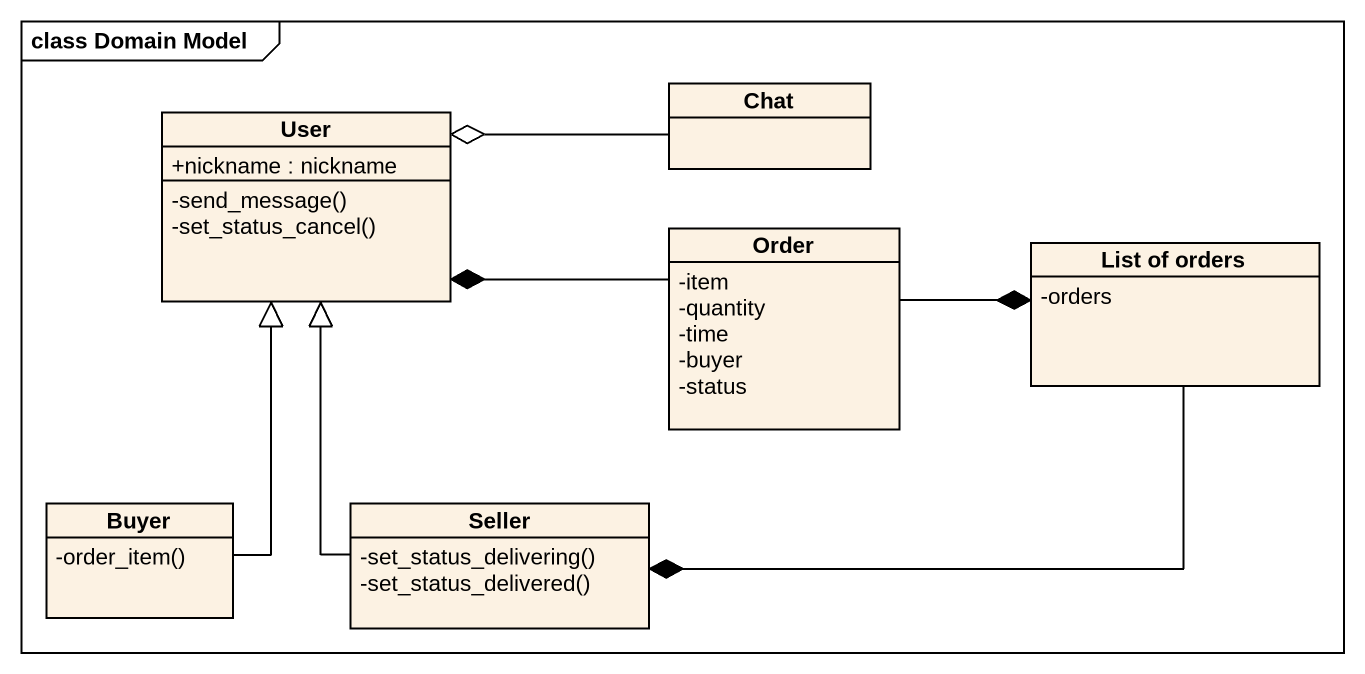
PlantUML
@startuml
mainframe class Domain Model
hide circle
hide empty members
skinparam classAttributeIconSize 0
class Chat
class User {
  +nickname : nickname
  -send_message()
  -set_status_cancel()
}
class Order {
  -item
  -quantity
  -time
  -buyer
  -status
}
class "List of orders" as List_of_orders {
  -orders
}
class Buyer {
  -order_item()
}
class Seller {
  -set_status_delivering()
  -set_status_delivered()
}
User o-right- Chat
User *-right- Order
List_of_orders *-left- Order
Buyer -up-|> User
Seller -up-|> User
Seller *-right- List_of_orders
@enduml
